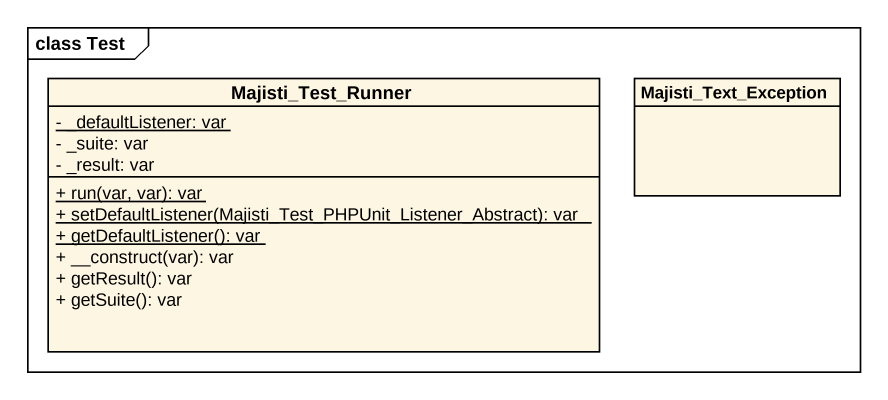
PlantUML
@startuml
mainframe class Test
hide circle
hide empty members
skinparam classAttributeIconSize 0
class Majisti_Test_Runner {
  {static} - _defaultListener: var
  - _suite: var
  - _result: var
  {static} + run(var, var): var
  {static} + setDefaultListener(Majisti_Test_PHPUnit_Listener_Abstract): var
  {static} + getDefaultListener(): var
  + __construct(var): var
  + getResult(): var
  + getSuite(): var
}
class Majisti_Text_Exception
@enduml
